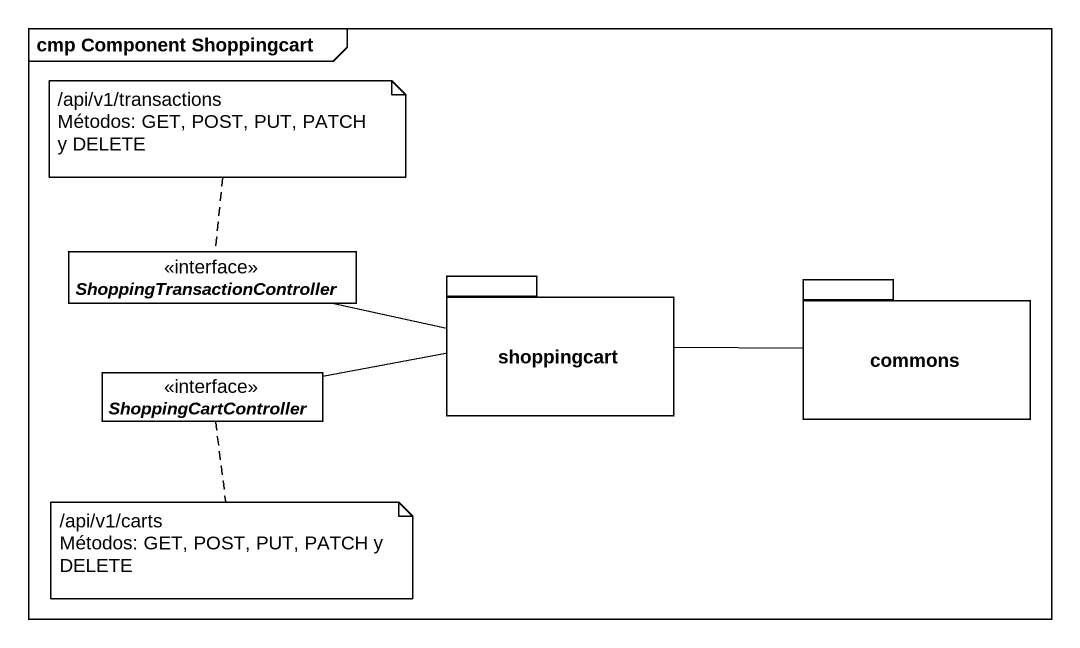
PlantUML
@startuml
mainframe cmp Component Shoppingcart
hide circle
hide empty members
interface "ShoppingTransactionController" as ShoppingTransactionControlle
package shoppingcart {
}
package commons {
}
interface ShoppingCartController
ShoppingTransactionControlle -right- shoppingcart
shoppingcart -right- commons
ShoppingCartController -right- shoppingcart
note top of ShoppingTransactionControlle
  /api/v1/transactions
  Métodos: GET, POST, PUT, PATCH y DELETE
end note
note bottom of ShoppingCartController
  /api/v1/carts
  Métodos: GET, POST, PUT, PATCH y DELETE
end note
@enduml
